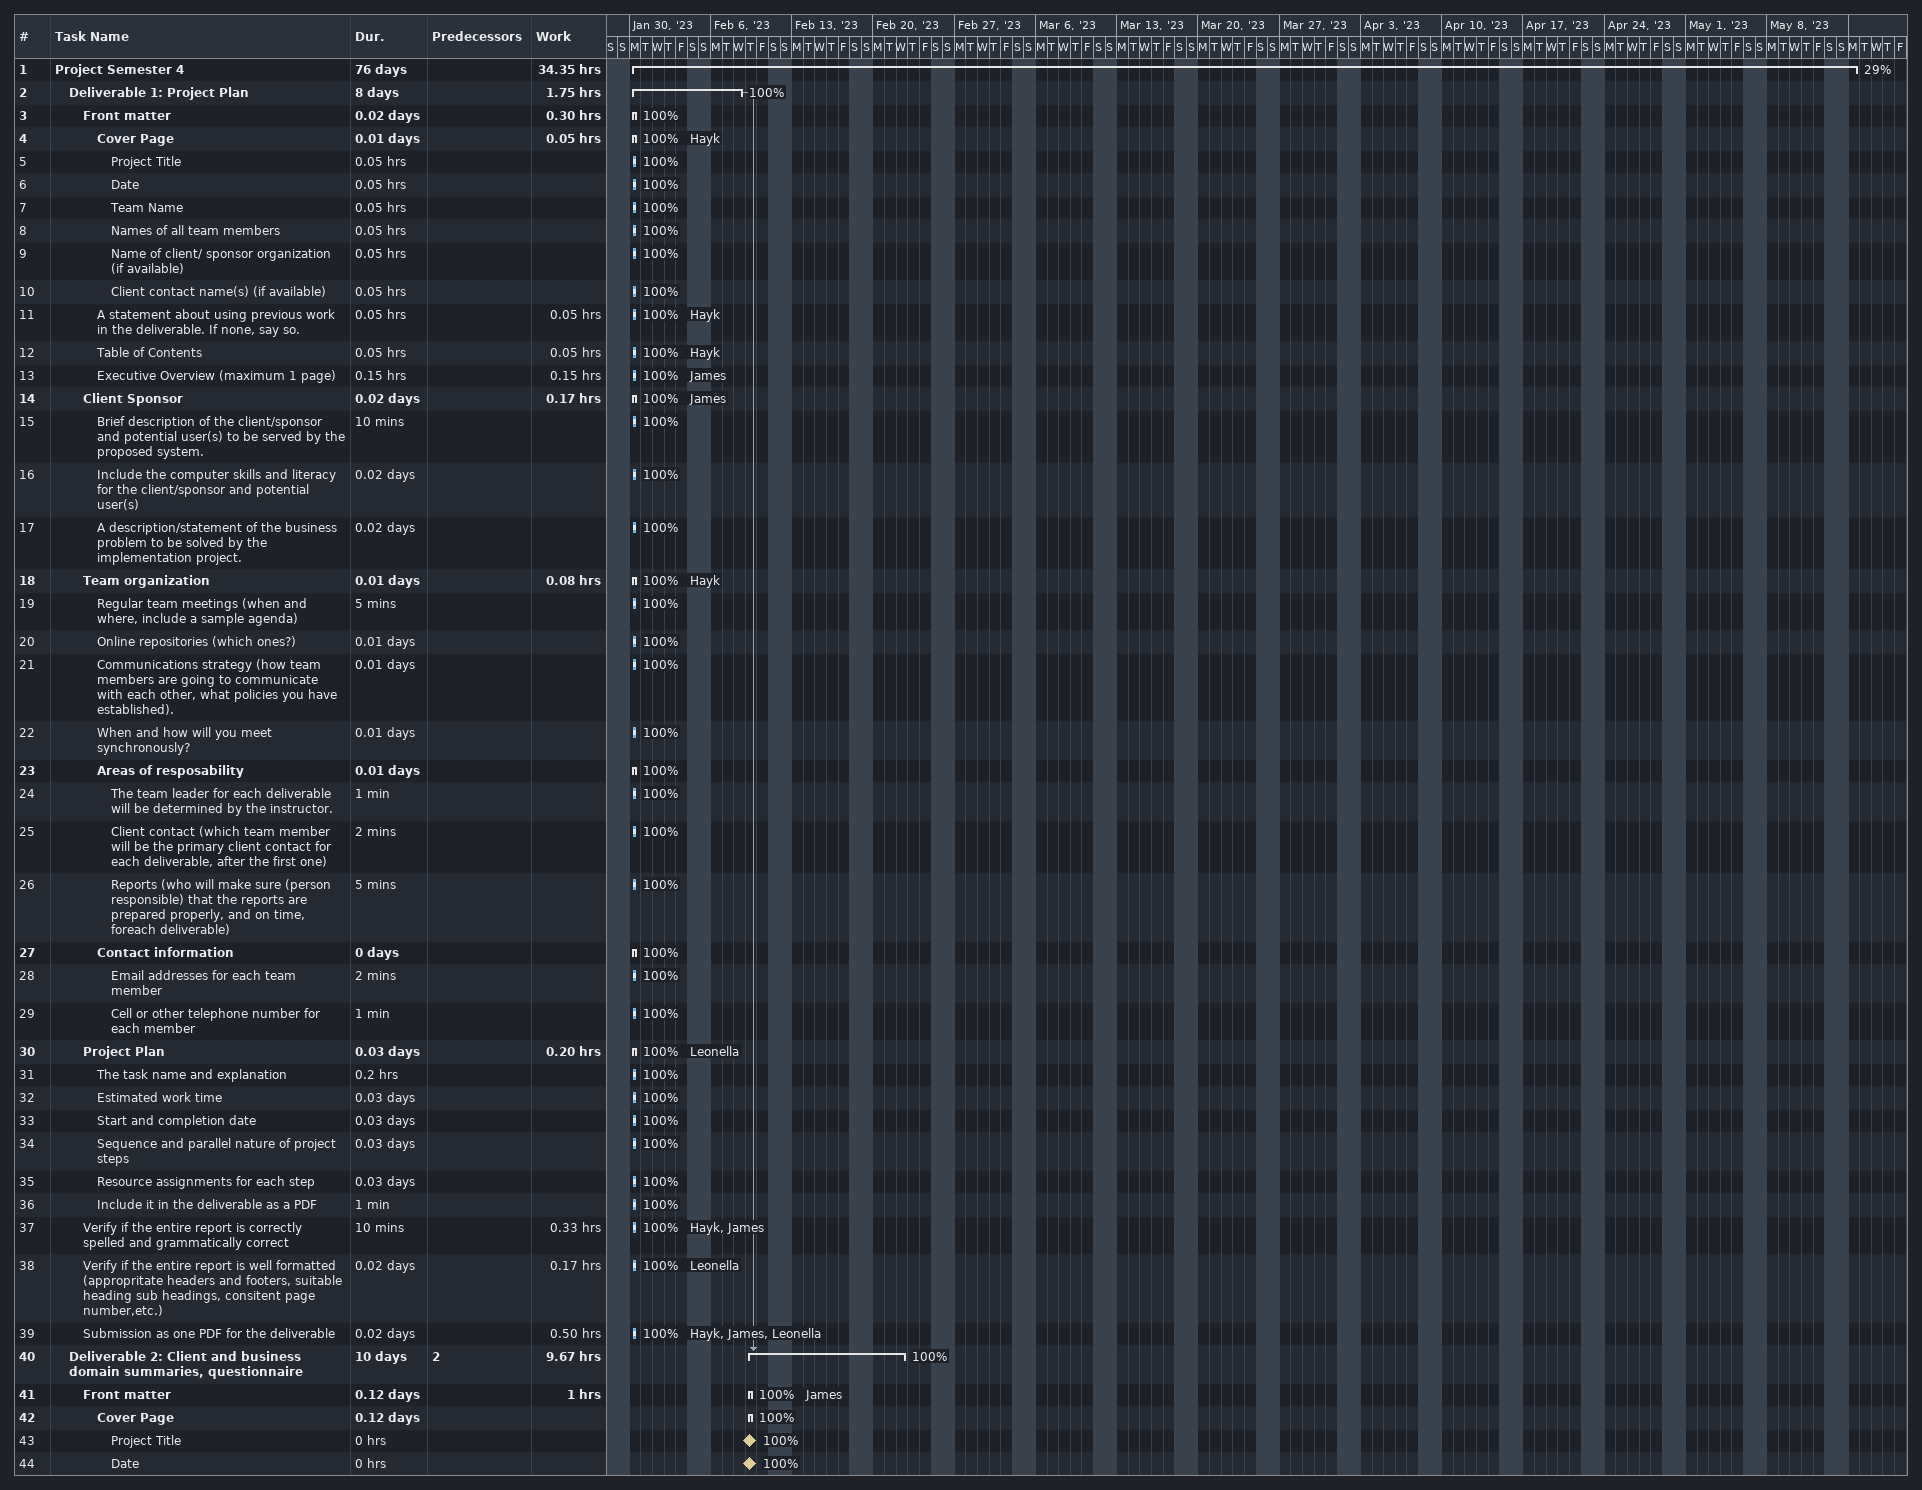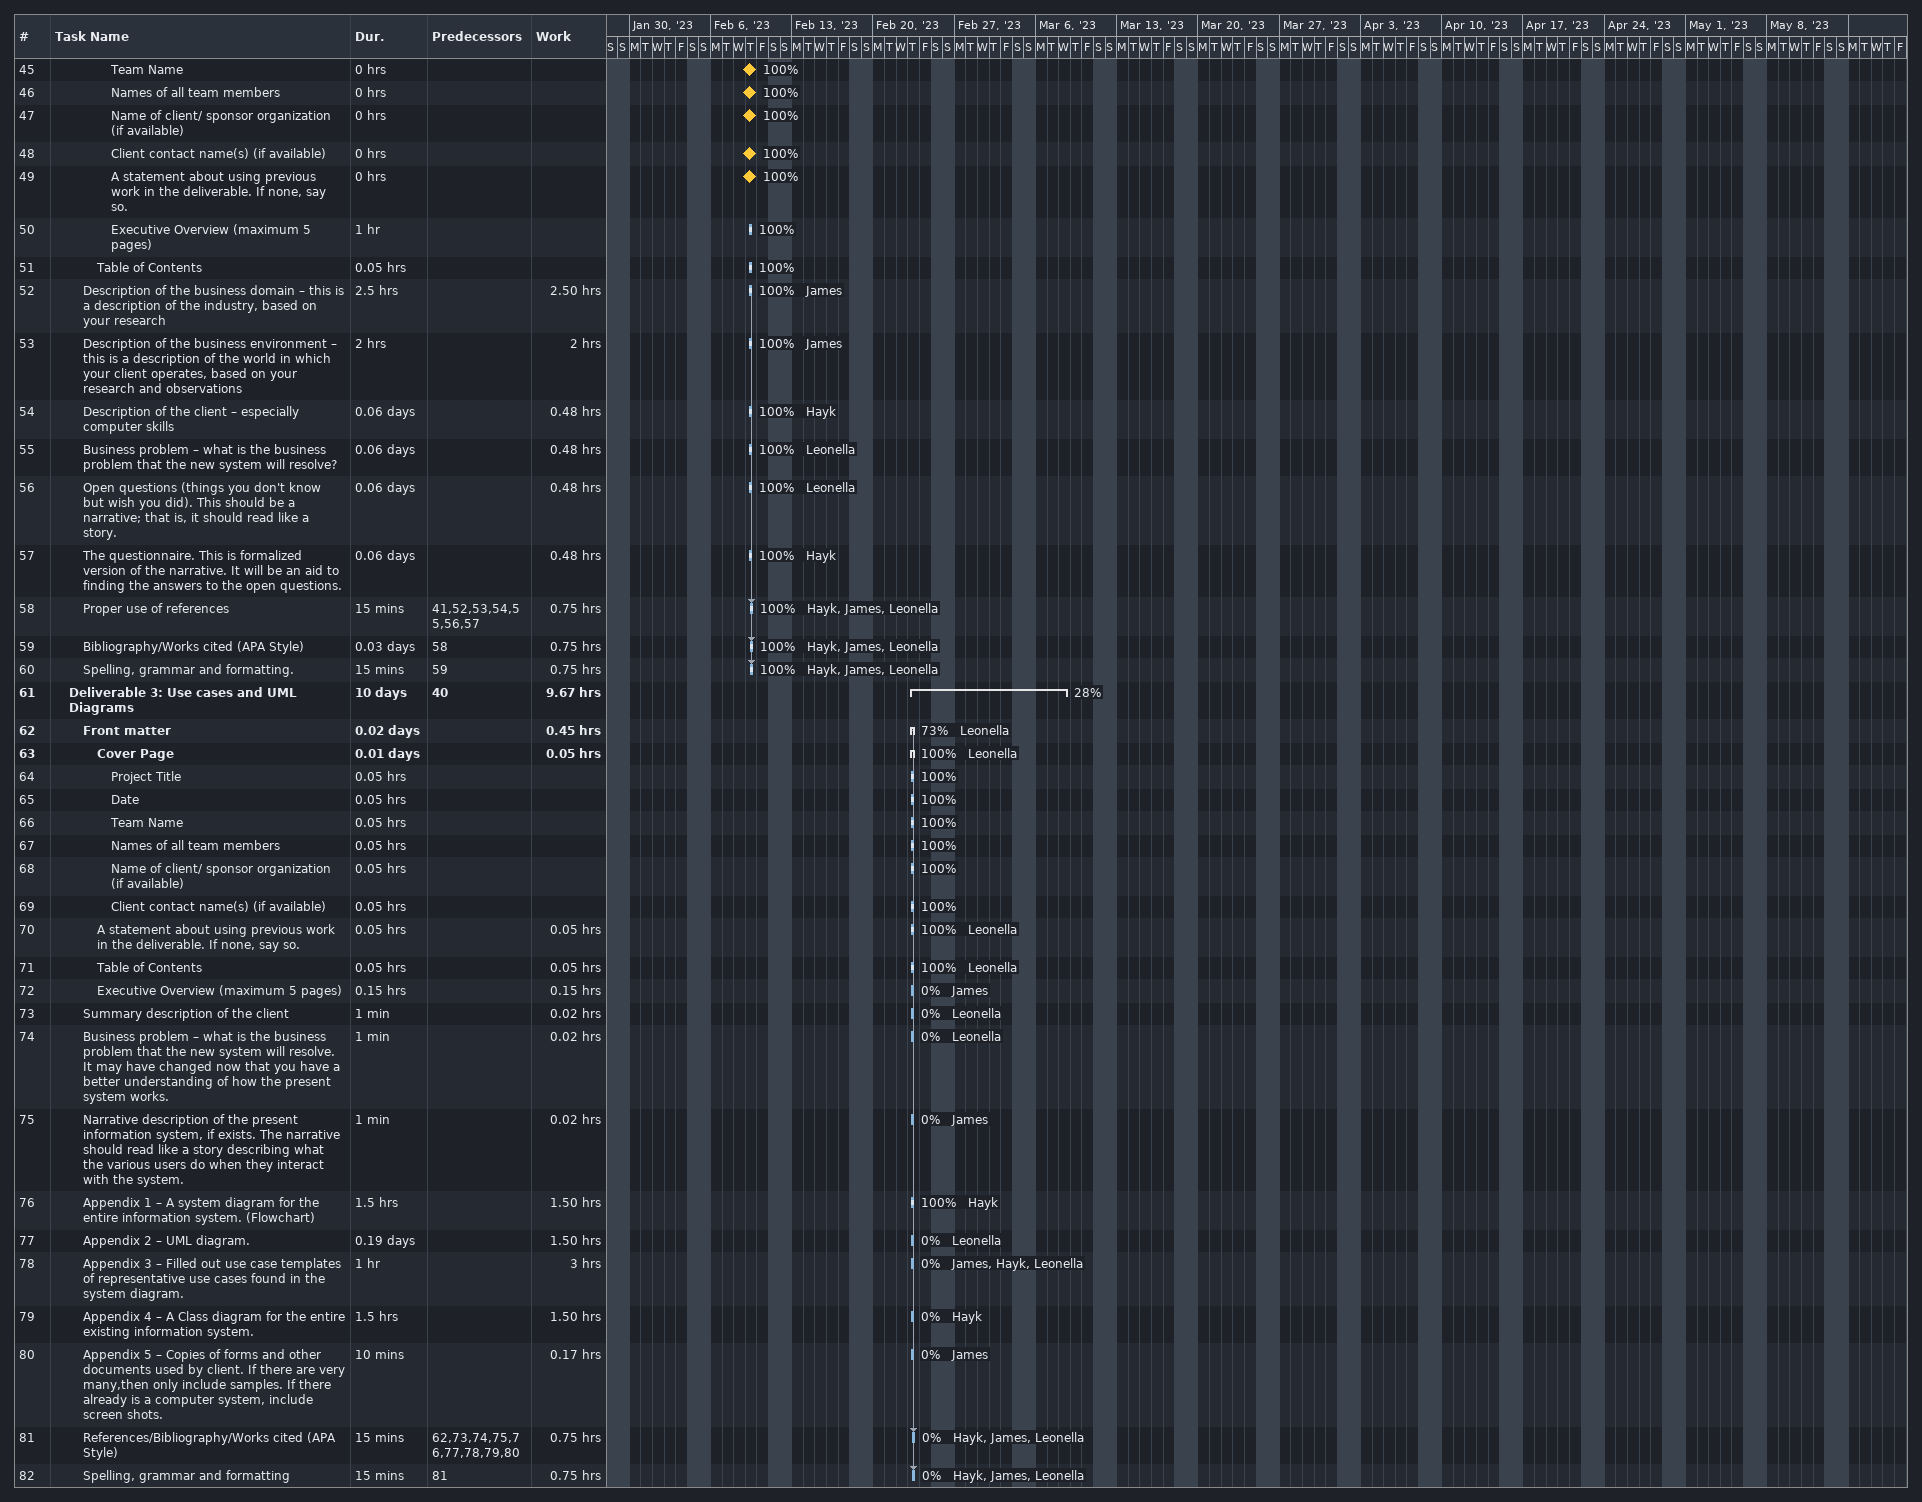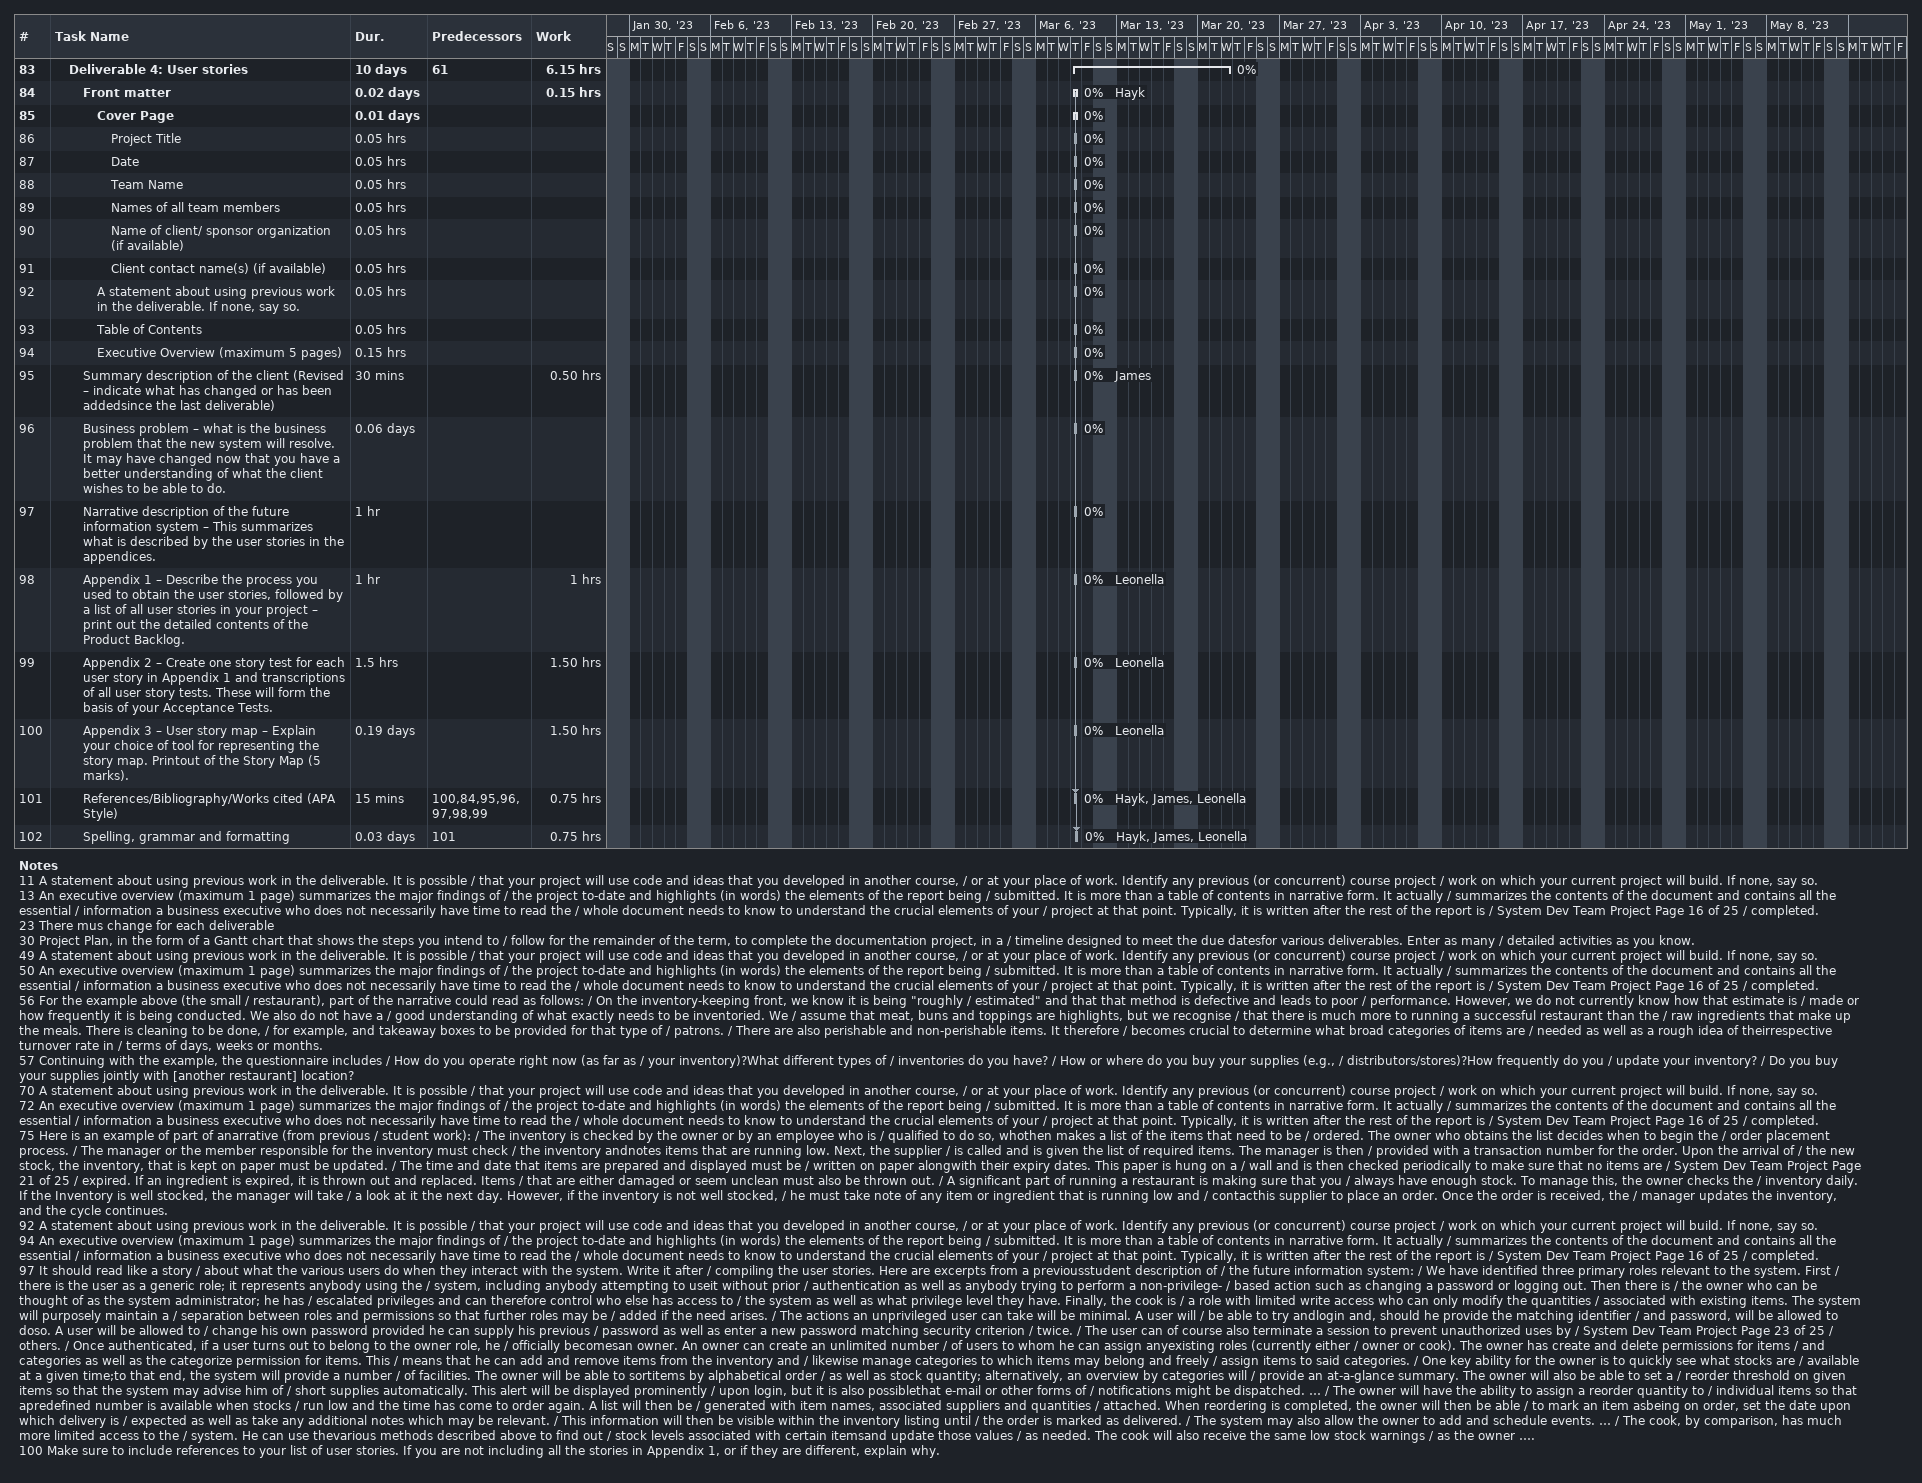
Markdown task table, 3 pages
| ID | Level | Task | Duration | Start | Finish | Predecessors | Resources | % complete | Work (h) |
|---|---|---|---|---|---|---|---|---|---|
| 1 | 1 | **Project Semester 4** | 76d | 2023-01-30 | 2023-05-15 |  |  | 29 | 34.35 |
| 2 | 2 | **Deliverable 1: Project Plan** | 8d | 2023-01-30 | 2023-02-08 |  |  | 100 | 1.75 |
| 3 | 3 | **Front matter** | 0.02d | 2023-01-30 | 2023-01-30 |  |  | 100 | 0.30 |
| 4 | 4 | **Cover Page** | 0.01d | 2023-01-30 | 2023-01-30 |  | Hayk | 100 | 0.05 |
| 5 | 5 | Project Title | 0.05h | 2023-01-30 | 2023-01-30 |  |  | 100 |  |
| 6 | 5 | Date | 0.05h | 2023-01-30 | 2023-01-30 |  |  | 100 |  |
| 7 | 5 | Team Name | 0.05h | 2023-01-30 | 2023-01-30 |  |  | 100 |  |
| 8 | 5 | Names of all team members | 0.05h | 2023-01-30 | 2023-01-30 |  |  | 100 |  |
| 9 | 5 | Name of client/ sponsor organization (if available) | 0.05h | 2023-01-30 | 2023-01-30 |  |  | 100 |  |
| 10 | 5 | Client contact name(s) (if available) | 0.05h | 2023-01-30 | 2023-01-30 |  |  | 100 |  |
| 11 | 4 | A statement about using previous work in the deliverable. If none, say so. | 0.05h | 2023-01-30 | 2023-01-30 |  | Hayk | 100 | 0.05 |
| 12 | 4 | Table of Contents | 0.05h | 2023-01-30 | 2023-01-30 |  | Hayk | 100 | 0.05 |
| 13 | 4 | Executive Overview (maximum 1 page) | 0.15h | 2023-01-30 | 2023-01-30 |  | James | 100 | 0.15 |
| 14 | 3 | **Client Sponsor** | 0.02d | 2023-01-30 | 2023-01-30 |  | James | 100 | 0.17 |
| 15 | 4 | Brief description of the client/sponsor and potential user(s) to be served by the proposed system. | 10min | 2023-01-30 | 2023-01-30 |  |  | 100 |  |
| 16 | 4 | Include the computer skills and literacy for the client/sponsor and potential user(s) | 0.02d | 2023-01-30 | 2023-01-30 |  |  | 100 |  |
| 17 | 4 | A description/statement of the business problem to be solved by the implementation project. | 0.02d | 2023-01-30 | 2023-01-30 |  |  | 100 |  |
| 18 | 3 | **Team organization** | 0.01d | 2023-01-30 | 2023-01-30 |  | Hayk | 100 | 0.08 |
| 19 | 4 | Regular team meetings (when and where, include a sample agenda) | 5min | 2023-01-30 | 2023-01-30 |  |  | 100 |  |
| 20 | 4 | Online repositories (which ones?) | 0.01d | 2023-01-30 | 2023-01-30 |  |  | 100 |  |
| 21 | 4 | Communications strategy (how team members are going to communicate with each other, what policies you have established). | 0.01d | 2023-01-30 | 2023-01-30 |  |  | 100 |  |
| 22 | 4 | When and how will you meet synchronously? | 0.01d | 2023-01-30 | 2023-01-30 |  |  | 100 |  |
| 23 | 4 | **Areas of resposability** | 0.01d | 2023-01-30 | 2023-01-30 |  |  | 100 |  |
| 24 | 5 | The team leader for each deliverable will be determined by the instructor. | 1min | 2023-01-30 | 2023-01-30 |  |  | 100 |  |
| 25 | 5 | Client contact (which team member will be the primary client contact for each deliverable, after the first one) | 2min | 2023-01-30 | 2023-01-30 |  |  | 100 |  |
| 26 | 5 | Reports (who will make sure (person responsible) that the reports are prepared properly, and on time, foreach deliverable) | 5min | 2023-01-30 | 2023-01-30 |  |  | 100 |  |
| 27 | 4 | **Contact information** | 0d | 2023-01-30 | 2023-01-30 |  |  | 100 |  |
| 28 | 5 | Email addresses for each team member | 2min | 2023-01-30 | 2023-01-30 |  |  | 100 |  |
| 29 | 5 | Cell or other telephone number for each member | 1min | 2023-01-30 | 2023-01-30 |  |  | 100 |  |
| 30 | 3 | **Project Plan** | 0.03d | 2023-01-30 | 2023-01-30 |  | Leonella | 100 | 0.20 |
| 31 | 4 | The task name and explanation | 0.2h | 2023-01-30 | 2023-01-30 |  |  | 100 |  |
| 32 | 4 | Estimated work time | 0.03d | 2023-01-30 | 2023-01-30 |  |  | 100 |  |
| 33 | 4 | Start and completion date | 0.03d | 2023-01-30 | 2023-01-30 |  |  | 100 |  |
| 34 | 4 | Sequence and parallel nature of project steps | 0.03d | 2023-01-30 | 2023-01-30 |  |  | 100 |  |
| 35 | 4 | Resource assignments for each step | 0.03d | 2023-01-30 | 2023-01-30 |  |  | 100 |  |
| 36 | 4 | Include it in the deliverable as a PDF | 1min | 2023-01-30 | 2023-01-30 |  |  | 100 |  |
| 37 | 3 | Verify if the entire report is correctly spelled and grammatically correct | 10min | 2023-01-30 | 2023-01-30 |  | Hayk, James | 100 | 0.33 |
| 38 | 3 | Verify if the entire report is well formatted (appropritate headers and footers, suitable heading sub headings, consitent page number,etc.) | 0.02d | 2023-01-30 | 2023-01-30 |  | Leonella | 100 | 0.17 |
| 39 | 3 | Submission as one PDF for the deliverable | 0.02d | 2023-01-30 | 2023-01-30 |  | Hayk, James, Leonella | 100 | 0.50 |
| 40 | 2 | **Deliverable 2: Client and business domain summaries, questionnaire** | 10d | 2023-02-09 | 2023-02-22 | 2 |  | 100 | 9.67 |
| 41 | 3 | **Front matter** | 0.12d | 2023-02-09 | 2023-02-09 |  | James | 100 | 1 |
| 42 | 4 | **Cover Page** | 0.12d | 2023-02-09 | 2023-02-09 |  |  | 100 |  |
| 43 | 5 | Project Title | 0h | 2023-02-09 | 2023-02-09 |  |  | 100 |  |
| 44 | 5 | Date | 0h | 2023-02-09 | 2023-02-09 |  |  | 100 |  |
| 45 | 5 | Team Name | 0h | 2023-02-09 | 2023-02-09 |  |  | 100 |  |
| 46 | 5 | Names of all team members | 0h | 2023-02-09 | 2023-02-09 |  |  | 100 |  |
| 47 | 5 | Name of client/ sponsor organization (if available) | 0h | 2023-02-09 | 2023-02-09 |  |  | 100 |  |
| 48 | 5 | Client contact name(s) (if available) | 0h | 2023-02-09 | 2023-02-09 |  |  | 100 |  |
| 49 | 5 | A statement about using previous work in the deliverable. If none, say so. | 0h | 2023-02-09 | 2023-02-09 |  |  | 100 |  |
| 50 | 5 | Executive Overview (maximum 5 pages) | 1h | 2023-02-09 | 2023-02-09 |  |  | 100 |  |
| 51 | 4 | Table of Contents | 0.05h | 2023-02-09 | 2023-02-09 |  |  | 100 |  |
| 52 | 3 | Description of the business domain – this is a description of the industry, based on your research | 2.5h | 2023-02-09 | 2023-02-09 |  | James | 100 | 2.50 |
| 53 | 3 | Description of the business environment – this is a description of the world in which your client operates, based on your research and observations | 2h | 2023-02-09 | 2023-02-09 |  | James | 100 | 2 |
| 54 | 3 | Description of the client – especially computer skills | 0.06d | 2023-02-09 | 2023-02-09 |  | Hayk | 100 | 0.48 |
| 55 | 3 | Business problem – what is the business problem that the new system will resolve? | 0.06d | 2023-02-09 | 2023-02-09 |  | Leonella | 100 | 0.48 |
| 56 | 3 | Open questions (things you don't know but wish you did). This should be a narrative; that is, it should read like a story. | 0.06d | 2023-02-09 | 2023-02-09 |  | Leonella | 100 | 0.48 |
| 57 | 3 | The questionnaire. This is formalized version of the narrative. It will be an aid to finding the answers to the open questions. | 0.06d | 2023-02-09 | 2023-02-09 |  | Hayk | 100 | 0.48 |
| 58 | 3 | Proper use of references | 15min | 2023-02-09 | 2023-02-09 | 41, 52, 53, 54, 55, 56, 57 | Hayk, James, Leonella | 100 | 0.75 |
| 59 | 3 | Bibliography/Works cited (APA Style) | 0.03d | 2023-02-09 | 2023-02-09 | 58 | Hayk, James, Leonella | 100 | 0.75 |
| 60 | 3 | Spelling, grammar and formatting. | 15min | 2023-02-09 | 2023-02-09 | 59 | Hayk, James, Leonella | 100 | 0.75 |
| 61 | 2 | **Deliverable 3: Use cases and UML Diagrams** | 10d | 2023-02-23 | 2023-03-08 | 40 |  | 28 | 9.67 |
| 62 | 3 | **Front matter** | 0.02d | 2023-02-23 | 2023-02-23 |  | Leonella | 73 | 0.45 |
| 63 | 4 | **Cover Page** | 0.01d | 2023-02-23 | 2023-02-23 |  | Leonella | 100 | 0.05 |
| 64 | 5 | Project Title | 0.05h | 2023-02-23 | 2023-02-23 |  |  | 100 |  |
| 65 | 5 | Date | 0.05h | 2023-02-23 | 2023-02-23 |  |  | 100 |  |
| 66 | 5 | Team Name | 0.05h | 2023-02-23 | 2023-02-23 |  |  | 100 |  |
| 67 | 5 | Names of all team members | 0.05h | 2023-02-23 | 2023-02-23 |  |  | 100 |  |
| 68 | 5 | Name of client/ sponsor organization (if available) | 0.05h | 2023-02-23 | 2023-02-23 |  |  | 100 |  |
| 69 | 5 | Client contact name(s) (if available) | 0.05h | 2023-02-23 | 2023-02-23 |  |  | 100 |  |
| 70 | 4 | A statement about using previous work in the deliverable. If none, say so. | 0.05h | 2023-02-23 | 2023-02-23 |  | Leonella | 100 | 0.05 |
| 71 | 4 | Table of Contents | 0.05h | 2023-02-23 | 2023-02-23 |  | Leonella | 100 | 0.05 |
| 72 | 4 | Executive Overview (maximum 5 pages) | 0.15h | 2023-02-23 | 2023-02-23 |  | James | 0 | 0.15 |
| 73 | 3 | Summary description of the client | 1min | 2023-02-23 | 2023-02-23 |  | Leonella | 0 | 0.02 |
| 74 | 3 | Business problem – what is the business problem that the new system will resolve. It may have changed now that you have a better understanding of how the present system works. | 1min | 2023-02-23 | 2023-02-23 |  | Leonella | 0 | 0.02 |
| 75 | 3 | Narrative description of the present information system, if exists. The narrative should read like a story describing what the various users do when they interact with the system. | 1min | 2023-02-23 | 2023-02-23 |  | James | 0 | 0.02 |
| 76 | 3 | Appendix 1 – A system diagram for the entire information system. (Flowchart) | 1.5h | 2023-02-23 | 2023-02-23 |  | Hayk | 100 | 1.50 |
| 77 | 3 | Appendix 2 – UML diagram. | 0.19d | 2023-02-23 | 2023-02-23 |  | Leonella | 0 | 1.50 |
| 78 | 3 | Appendix 3 – Filled out use case templates of representative use cases found in the system diagram. | 1h | 2023-02-23 | 2023-02-23 |  | James, Hayk, Leonella | 0 | 3 |
| 79 | 3 | Appendix 4 – A Class diagram for the entire existing information system. | 1.5h | 2023-02-23 | 2023-02-23 |  | Hayk | 0 | 1.50 |
| 80 | 3 | Appendix 5 – Copies of forms and other documents used by client. If there are very many,then only include samples. If there already is a computer system, include screen shots. | 10min | 2023-02-23 | 2023-02-23 |  | James | 0 | 0.17 |
| 81 | 3 | References/Bibliography/Works cited (APA Style) | 15min | 2023-02-23 | 2023-02-23 | 62, 73, 74, 75, 76, 77, 78, 79, 80 | Hayk, James, Leonella | 0 | 0.75 |
| 82 | 3 | Spelling, grammar and formatting | 15min | 2023-02-23 | 2023-02-23 | 81 | Hayk, James, Leonella | 0 | 0.75 |
| 83 | 2 | **Deliverable 4: User stories** | 10d | 2023-03-09 | 2023-03-22 | 61 |  | 0 | 6.15 |
| 84 | 3 | **Front matter** | 0.02d | 2023-03-09 | 2023-03-09 |  | Hayk | 0 | 0.15 |
| 85 | 4 | **Cover Page** | 0.01d | 2023-03-09 | 2023-03-09 |  |  | 0 |  |
| 86 | 5 | Project Title | 0.05h | 2023-03-09 | 2023-03-09 |  |  | 0 |  |
| 87 | 5 | Date | 0.05h | 2023-03-09 | 2023-03-09 |  |  | 0 |  |
| 88 | 5 | Team Name | 0.05h | 2023-03-09 | 2023-03-09 |  |  | 0 |  |
| 89 | 5 | Names of all team members | 0.05h | 2023-03-09 | 2023-03-09 |  |  | 0 |  |
| 90 | 5 | Name of client/ sponsor organization (if available) | 0.05h | 2023-03-09 | 2023-03-09 |  |  | 0 |  |
| 91 | 5 | Client contact name(s) (if available) | 0.05h | 2023-03-09 | 2023-03-09 |  |  | 0 |  |
| 92 | 4 | A statement about using previous work in the deliverable. If none, say so. | 0.05h | 2023-03-09 | 2023-03-09 |  |  | 0 |  |
| 93 | 4 | Table of Contents | 0.05h | 2023-03-09 | 2023-03-09 |  |  | 0 |  |
| 94 | 4 | Executive Overview (maximum 5 pages) | 0.15h | 2023-03-09 | 2023-03-09 |  |  | 0 |  |
| 95 | 3 | Summary description of the client (Revised – indicate what has changed or has been addedsince the last deliverable) | 30min | 2023-03-09 | 2023-03-09 |  | James | 0 | 0.50 |
| 96 | 3 | Business problem – what is the business problem that the new system will resolve. It may have changed now that you have a better understanding of what the client wishes to be able to do. | 0.06d | 2023-03-09 | 2023-03-09 |  |  | 0 |  |
| 97 | 3 | Narrative description of the future information system – This summarizes what is described by the user stories in the appendices. | 1h | 2023-03-09 | 2023-03-09 |  |  | 0 |  |
| 98 | 3 | Appendix 1 – Describe the process you used to obtain the user stories, followed by a list of all user stories in your project – print out the detailed contents of the Product Backlog. | 1h | 2023-03-09 | 2023-03-09 |  | Leonella | 0 | 1 |
| 99 | 3 | Appendix 2 – Create one story test for each user story in Appendix 1 and transcriptions of all user story tests. These will form the basis of your Acceptance Tests. | 1.5h | 2023-03-09 | 2023-03-09 |  | Leonella | 0 | 1.50 |
| 100 | 3 | Appendix 3 – User story map – Explain your choice of tool for representing the story map. Printout of the Story Map (5 marks). | 0.19d | 2023-03-09 | 2023-03-09 |  | Leonella | 0 | 1.50 |
| 101 | 3 | References/Bibliography/Works cited (APA Style) | 15min | 2023-03-09 | 2023-03-09 | 100, 84, 95, 96, 97, 98, 99 | Hayk, James, Leonella | 0 | 0.75 |
| 102 | 3 | Spelling, grammar and formatting | 0.03d | 2023-03-09 | 2023-03-09 | 101 | Hayk, James, Leonella | 0 | 0.75 |

Notes
- 11: A statement about using previous work in the deliverable. It is possible / that your project will use code and ideas that you developed in another course, / or at your place of work. Identify any previous (or concurrent) course project / work on which your current project will build. If none, say so.
- 13: An executive overview (maximum 1 page) summarizes the major findings of / the project to‐date and highlights (in words) the elements of the report being / submitted. It is more than a table of contents in narrative form. It actually / summarizes the contents of the document and contains all the essential / information a business executive who does not necessarily have time to read the / whole document needs to know to understand the crucial elements of your / project at that point. Typically, it is written after the rest of the report is / System Dev Team Project Page 16 of 25 / completed.
- 23: There mus change for each deliverable
- 30: Project Plan, in the form of a Gantt chart that shows the steps you intend to / follow for the remainder of the term, to complete the documentation project, in a / timeline designed to meet the due datesfor various deliverables. Enter as many / detailed activities as you know.
- 49: A statement about using previous work in the deliverable. It is possible / that your project will use code and ideas that you developed in another course, / or at your place of work. Identify any previous (or concurrent) course project / work on which your current project will build. If none, say so.
- 50: An executive overview (maximum 1 page) summarizes the major findings of / the project to‐date and highlights (in words) the elements of the report being / submitted. It is more than a table of contents in narrative form. It actually / summarizes the contents of the document and contains all the essential / information a business executive who does not necessarily have time to read the / whole document needs to know to understand the crucial elements of your / project at that point. Typically, it is written after the rest of the report is / System Dev Team Project Page 16 of 25 / completed.
- 56: For the example above (the small / restaurant), part of the narrative could read as follows: / On the inventory‐keeping front, we know it is being "roughly / estimated" and that that method is defective and leads to poor / performance. However, we do not currently know how that estimate is / made or how frequently it is being conducted. We also do not have a / good understanding of what exactly needs to be inventoried. We / assume that meat, buns and toppings are highlights, but we recognise / that there is much more to running a successful restaurant than the / raw ingredients that make up the meals. There is cleaning to be done, / for example, and takeaway boxes to be provided for that type of / patrons. / There are also perishable and non‐perishable items. It therefore / becomes crucial to determine what broad categories of items are / needed as well as a rough idea of theirrespective turnover rate in / terms of days, weeks or months.
- 57: Continuing with the example, the questionnaire includes / How do you operate right now (as far as / your inventory)?What different types of / inventories do you have? / How or where do you buy your supplies (e.g., / distributors/stores)?How frequently do you / update your inventory? / Do you buy your supplies jointly with [another restaurant] location?
- 70: A statement about using previous work in the deliverable. It is possible / that your project will use code and ideas that you developed in another course, / or at your place of work. Identify any previous (or concurrent) course project / work on which your current project will build. If none, say so.
- 72: An executive overview (maximum 1 page) summarizes the major findings of / the project to‐date and highlights (in words) the elements of the report being / submitted. It is more than a table of contents in narrative form. It actually / summarizes the contents of the document and contains all the essential / information a business executive who does not necessarily have time to read the / whole document needs to know to understand the crucial elements of your / project at that point. Typically, it is written after the rest of the report is / System Dev Team Project Page 16 of 25 / completed.
- 75: Here is an example of part of anarrative (from previous / student work): / The inventory is checked by the owner or by an employee who is / qualified to do so, whothen makes a list of the items that need to be / ordered. The owner who obtains the list decides when to begin the / order placement process. / The manager or the member responsible for the inventory must check / the inventory andnotes items that are running low. Next, the supplier / is called and is given the list of required items. The manager is then / provided with a transaction number for the order. Upon the arrival of / the new stock, the inventory, that is kept on paper must be updated. / The time and date that items are prepared and displayed must be / written on paper alongwith their expiry dates. This paper is hung on a / wall and is then checked periodically to make sure that no items are / System Dev Team Project Page 21 of 25 / expired. If an ingredient is expired, it is thrown out and replaced. Items / that are either damaged or seem unclean must also be thrown out. / A significant part of running a restaurant is making sure that you / always have enough stock. To manage this, the owner checks the / inventory daily. If the Inventory is well stocked, the manager will take / a look at it the next day. However, if the inventory is not well stocked, / he must take note of any item or ingredient that is running low and / contacthis supplier to place an order. Once the order is received, the / manager updates the inventory, and the cycle continues.
- 92: A statement about using previous work in the deliverable. It is possible / that your project will use code and ideas that you developed in another course, / or at your place of work. Identify any previous (or concurrent) course project / work on which your current project will build. If none, say so.
- 94: An executive overview (maximum 1 page) summarizes the major findings of / the project to‐date and highlights (in words) the elements of the report being / submitted. It is more than a table of contents in narrative form. It actually / summarizes the contents of the document and contains all the essential / information a business executive who does not necessarily have time to read the / whole document needs to know to understand the crucial elements of your / project at that point. Typically, it is written after the rest of the report is / System Dev Team Project Page 16 of 25 / completed.
- 97: It should read like a story / about what the various users do when they interact with the system. Write it after / compiling the user stories. Here are excerpts from a previousstudent description of / the future information system: / We have identified three primary roles relevant to the system. First / there is the user as a generic role; it represents anybody using the / system, including anybody attempting to useit without prior / authentication as well as anybody trying to perform a non‐privilege‐ / based action such as changing a password or logging out. Then there is / the owner who can be thought of as the system administrator; he has / escalated privileges and can therefore control who else has access to / the system as well as what privilege level they have. Finally, the cook is / a role with limited write access who can only modify the quantities / associated with existing items. The system will purposely maintain a / separation between roles and permissions so that further roles may be / added if the need arises. / The actions an unprivileged user can take will be minimal. A user will / be able to try andlogin and, should he provide the matching identifier / and password, will be allowed to doso. A user will be allowed to / change his own password provided he can supply his previous / password as well as enter a new password matching security criterion / twice. / The user can of course also terminate a session to prevent unauthorized uses by / System Dev Team Project Page 23 of 25 / others. / Once authenticated, if a user turns out to belong to the owner role, he / officially becomesan owner. An owner can create an unlimited number / of users to whom he can assign anyexisting roles (currently either / owner or cook). The owner has create and delete permissions for items / and categories as well as the categorize permission for items. This / means that he can add and remove items from the inventory and / likewise manage categories to which items may belong and freely / assign items to said categories. / One key ability for the owner is to quickly see what stocks are / available at a given time;to that end, the system will provide a number / of facilities. The owner will be able to sortitems by alphabetical order / as well as stock quantity; alternatively, an overview by categories will / provide an at‐a‐glance summary. The owner will also be able to set a / reorder threshold on given items so that the system may advise him of / short supplies automatically. This alert will be displayed prominently / upon login, but it is also possiblethat e‐mail or other forms of / notifications might be dispatched. … / The owner will have the ability to assign a reorder quantity to / individual items so that apredefined number is available when stocks / run low and the time has come to order again. A list will then be / generated with item names, associated suppliers and quantities / attached. When reordering is completed, the owner will then be able / to mark an item asbeing on order, set the date upon which delivery is / expected as well as take any additional notes which may be relevant. / This information will then be visible within the inventory listing until / the order is marked as delivered. / The system may also allow the owner to add and schedule events. … / The cook, by comparison, has much more limited access to the / system. He can use thevarious methods described above to find out / stock levels associated with certain itemsand update those values / as needed. The cook will also receive the same low stock warnings / as the owner ….
- 100: Make sure to include references to your list of user stories. If you are not including all the stories in Appendix 1, or if they are different, explain why.
